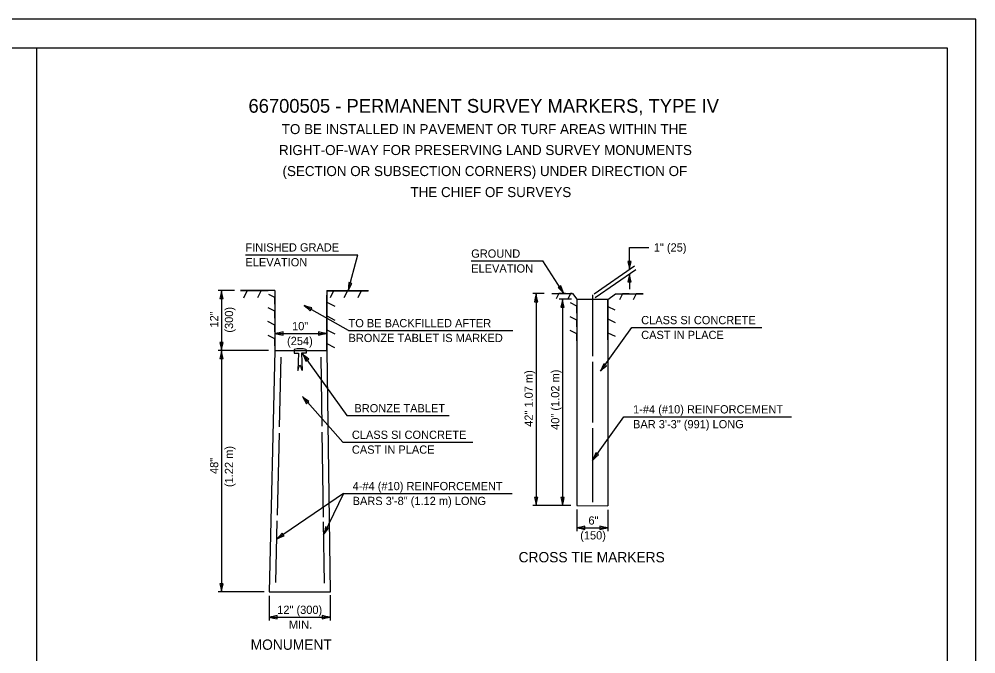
# Model space of a CAD drawing. Extents: x 0 to 2.83, y 0 to 1.83.
# Drawn here: x 1.44 to 2.833, y 0.909 to 1.833 of the extents above; entities that cross this region are included whole.
import ezdxf

# ---------------------------------------------------------------- set-up
doc = ezdxf.new("R2010")
doc.units = 0
for name, color, linetype in [('RD_Pr_Roadway_Dimensions', 7, 'Continuous'), ('RD_Pr_Roadway_Items', 7, 'Continuous'), ('RD_Pr_Roadway_Notes', 7, 'Continuous'), ('SH_General_Details', 7, 'Continuous'), ('SH_Printer_Plotting_Border', 7, 'Continuous'), ('STG_Traffic_Control', 7, 'Continuous')]:
    doc.layers.add(name, color=color, linetype=linetype)

msp = doc.modelspace()

# ---------------------------------------------------------------- linework, layer by layer
at = {"layer": 'RD_Pr_Roadway_Dimensions'}
for p, q in [((2.3288, 1.4691), (2.3288, 1.501)), ((2.3288, 1.501), (2.3571, 1.501)), ((2.2775, 1.4337), (2.336, 1.4741)), ((2.2789, 1.4282), (2.3381, 1.4691)), ((2.3289, 1.4626), (2.3289, 1.4401)), ((1.7535, 1.4384), (1.7301, 1.4384)), ((1.7348, 1.4385), (1.7348, 1.3512)), ((2.2047, 1.4339), (2.1881, 1.4339)), ((2.1928, 1.4334), (2.1928, 1.1252)), ((2.2445, 1.4257), (2.2267, 1.4257)), ((2.2314, 1.4257), (2.2314, 1.1252)), ((1.8129, 1.3757), (1.8879, 1.3757)), ((1.8033, 1.3512), (1.7301, 1.3512)), ((1.7348, 1.3512), (1.7348, 0.9998)), ((2.2433, 1.1252), (2.1881, 1.1252)), ((2.2523, 1.1195), (2.2523, 1.0881)), ((2.2975, 1.1192), (2.2975, 1.0881)), ((2.2523, 1.0928), (2.2975, 1.0928)), ((1.7971, 0.9998), (1.7301, 0.9998)), ((1.8043, 0.9941), (1.8043, 0.9581)), ((1.893, 0.9947), (1.893, 0.9581)), ((1.8043, 0.9628), (1.893, 0.9628))]:
    msp.add_line(p, q, dxfattribs=at)
for points in [[(2.3312, 1.4808), (2.3288, 1.4808), (2.3263, 1.4808), (2.3277, 1.475), (2.3288, 1.4691), (2.3299, 1.4754)], [(2.3265, 1.451), (2.3289, 1.451), (2.3313, 1.451), (2.3299, 1.4568), (2.3289, 1.4626), (2.3278, 1.4564)], [(1.7323, 1.4269), (1.7348, 1.4269), (1.7372, 1.4269), (1.7358, 1.4327), (1.7348, 1.4385), (1.7336, 1.4323)], [(2.1904, 1.4218), (2.1928, 1.4218), (2.1953, 1.4218), (2.1939, 1.4276), (2.1928, 1.4334), (2.1917, 1.4272)], [(2.229, 1.414), (2.2314, 1.414), (2.2339, 1.414), (2.2324, 1.4198), (2.2314, 1.4257), (2.2303, 1.4194)], [(1.8245, 1.3732), (1.8245, 1.3757), (1.8245, 1.3781), (1.8187, 1.3767), (1.8129, 1.3757), (1.8191, 1.3745)], [(1.8762, 1.3781), (1.8762, 1.3757), (1.8762, 1.3732), (1.882, 1.3747), (1.8879, 1.3757), (1.8817, 1.3768)], [(1.7372, 1.3629), (1.7348, 1.3629), (1.7323, 1.3629), (1.7338, 1.3571), (1.7348, 1.3512), (1.7359, 1.3574)], [(1.7323, 1.3396), (1.7348, 1.3396), (1.7372, 1.3396), (1.7358, 1.3454), (1.7348, 1.3512), (1.7336, 1.345)], [(2.1953, 1.1369), (2.1928, 1.1369), (2.1904, 1.1369), (2.1918, 1.131), (2.1928, 1.1252), (2.194, 1.1314)], [(2.2339, 1.1369), (2.2314, 1.1369), (2.229, 1.1369), (2.2304, 1.131), (2.2314, 1.1252), (2.2326, 1.1314)], [(2.2639, 1.0904), (2.2639, 1.0928), (2.2639, 1.0953), (2.2581, 1.0938), (2.2523, 1.0928), (2.2585, 1.0917)], [(2.2858, 1.0953), (2.2858, 1.0928), (2.2858, 1.0904), (2.2917, 1.0918), (2.2975, 1.0928), (2.2913, 1.0939)], [(1.7372, 1.0115), (1.7348, 1.0115), (1.7323, 1.0115), (1.7338, 1.0056), (1.7348, 0.9998), (1.7359, 1.006)], [(1.8159, 0.9603), (1.8159, 0.9628), (1.8159, 0.9652), (1.8101, 0.9638), (1.8043, 0.9628), (1.8105, 0.9616)], [(1.8814, 0.9652), (1.8814, 0.9628), (1.8814, 0.9603), (1.8872, 0.9618), (1.893, 0.9628), (1.8868, 0.9639)]]:
    msp.add_lwpolyline(points, close=True, dxfattribs=at)
at = {"layer": 'RD_Pr_Roadway_Items'}
for p, q in [((1.8125, 1.4384), (1.7622, 1.4384)), ((1.8125, 1.4384), (1.8125, 1.3512)), ((1.8879, 1.4384), (1.8879, 1.3509)), ((1.949, 1.4378), (1.8879, 1.4378)), ((2.2157, 1.4339), (2.2457, 1.4339)), ((2.2457, 1.4339), (2.2523, 1.4257)), ((2.2523, 1.4257), (2.2523, 1.1252)), ((2.2523, 1.4257), (2.2975, 1.4257)), ((2.2749, 1.4319), (2.2749, 1.3427)), ((2.2975, 1.4255), (2.3084, 1.4337)), ((2.2975, 1.4255), (2.2975, 1.125)), ((2.3084, 1.4337), (2.3403, 1.4337)), ((1.8125, 1.3512), (1.8043, 0.9998)), ((1.8131, 1.3512), (1.8879, 1.3512)), ((1.8211, 1.3413), (1.8187, 1.2397)), ((1.8792, 1.3415), (1.8807, 1.241)), ((1.8879, 1.3509), (1.893, 0.9995)), ((1.8459, 1.3218), (1.848, 1.3283)), ((1.8524, 1.3219), (1.8503, 1.3283)), ((2.2749, 1.3347), (2.2749, 1.2464)), ((1.8185, 1.2307), (1.8157, 1.1112)), ((1.8808, 1.2322), (1.8826, 1.1085)), ((2.2749, 1.2379), (2.2749, 1.1303)), ((2.2523, 1.1252), (2.2975, 1.125)), ((1.8155, 1.1029), (1.8134, 1.0134)), ((1.8827, 1.1018), (1.884, 1.0122)), ((1.8043, 0.9998), (1.893, 0.9998))]:
    msp.add_line(p, q, dxfattribs=at)
for points in [[(1.7622, 1.4384), (1.7824, 1.4384), (1.7723, 1.4384), (1.7668, 1.4274)], [(1.7824, 1.4384), (1.8025, 1.4384), (1.7924, 1.4384), (1.787, 1.4275)], [(1.8125, 1.4384), (1.8125, 1.4183), (1.8125, 1.4283), (1.8038, 1.4327)], [(1.8879, 1.4378), (1.908, 1.4378), (1.898, 1.4378), (1.8929, 1.4277)], [(1.908, 1.4378), (1.9282, 1.4378), (1.9181, 1.4378), (1.9131, 1.4279)], [(1.9282, 1.4378), (1.9483, 1.4378), (1.9382, 1.4378), (1.9331, 1.4276)], [(1.8879, 1.4114), (1.8879, 1.4315), (1.8879, 1.4214), (1.8997, 1.4155)], [(2.2157, 1.4339), (2.2359, 1.4339), (2.2258, 1.4339), (2.2219, 1.426)], [(2.2456, 1.4339), (2.2432, 1.4339), (2.2392, 1.4259)], [(2.2523, 1.4257), (2.2523, 1.4055), (2.2523, 1.4156), (2.2428, 1.4203)], [(2.2975, 1.4052), (2.2975, 1.4254), (2.2975, 1.4153), (2.3076, 1.4102)], [(2.3084, 1.4337), (2.3285, 1.4337), (2.3185, 1.4337), (2.3141, 1.425)], [(2.3285, 1.4337), (2.3487, 1.4337), (2.3386, 1.4337), (2.3341, 1.4247)], [(1.8125, 1.4183), (1.8125, 1.3981), (1.8125, 1.4082), (1.8027, 1.4131)], [(1.8879, 1.3912), (1.8879, 1.4114), (1.8879, 1.4013), (1.8996, 1.3954)], [(1.8125, 1.3981), (1.8125, 1.378), (1.8125, 1.388), (1.8023, 1.3931)], [(2.2523, 1.4055), (2.2523, 1.3854), (2.2523, 1.3954), (2.2427, 1.4002)], [(2.2975, 1.3869), (2.2975, 1.407), (2.2975, 1.397), (2.3081, 1.3917)], [(1.8879, 1.3711), (1.8879, 1.3912), (1.8879, 1.3811), (1.8999, 1.3751)], [(2.2523, 1.3854), (2.2523, 1.3652), (2.2523, 1.3753), (2.2424, 1.3802)], [(2.2975, 1.3667), (2.2975, 1.3869), (2.2975, 1.3768), (2.3078, 1.3717)], [(1.8125, 1.378), (1.8125, 1.3578), (1.8125, 1.3679), (1.8026, 1.3728)], [(1.8879, 1.3509), (1.8879, 1.3711), (1.8879, 1.361), (1.8994, 1.3552)], [(1.8406, 1.3523), (1.8405, 1.3472), (1.847, 1.3472), (1.8459, 1.3218)], [(1.8578, 1.3524), (1.8578, 1.3473), (1.8514, 1.3472), (1.8524, 1.3219)]]:
    msp.add_lwpolyline(points, dxfattribs=at)
for centre, radius, start, end in [((1.8492, 1.3248), 0.0288, 72.8039, 107.4945), ((1.8491, 1.3278), 0.00123, 25.3314, 155.6279)]:
    msp.add_arc(centre, radius, start, end, dxfattribs=at)
at = {"layer": 'RD_Pr_Roadway_Notes'}
for p, q in [((1.7696, 1.4903), (1.9333, 1.4903)), ((1.9193, 1.4379), (1.9333, 1.4903)), ((2.0984, 1.4813), (2.2029, 1.4813)), ((2.2333, 1.434), (2.2029, 1.4813)), ((1.9197, 1.3801), (1.855, 1.4166)), ((1.9197, 1.3801), (2.1588, 1.3801)), ((2.2866, 1.3209), (2.3325, 1.3845)), ((2.3325, 1.3845), (2.5214, 1.3845)), ((1.8529, 1.3462), (1.9174, 1.2566)), ((1.9112, 1.2176), (1.8525, 1.284)), ((1.9174, 1.2566), (2.0663, 1.2566)), ((2.2749, 1.191), (2.3208, 1.2546)), ((2.3208, 1.2546), (2.5647, 1.2546)), ((1.9112, 1.2176), (2.1009, 1.2176)), ((1.9124, 1.1429), (1.8149, 1.0766)), ((1.9124, 1.1429), (1.8835, 1.0828)), ((1.9124, 1.1429), (2.158, 1.1429))]:
    msp.add_line(p, q, dxfattribs=at)
for points in [[(1.9247, 1.4485), (1.9223, 1.4492), (1.92, 1.4498), (1.9198, 1.4438), (1.9193, 1.4379), (1.922, 1.4436)], [(2.229, 1.4452), (2.227, 1.4439), (2.2249, 1.4425), (2.2293, 1.4384), (2.2333, 1.434), (2.2309, 1.4399)], [(1.864, 1.4087), (1.8652, 1.4108), (1.8664, 1.413), (1.8606, 1.4146), (1.855, 1.4166), (1.8599, 1.4125)], [(1.8577, 1.3354), (1.8597, 1.3368), (1.8617, 1.3382), (1.8571, 1.3421), (1.8529, 1.3462), (1.8556, 1.3405)], [(2.2954, 1.3289), (2.2934, 1.3303), (2.2914, 1.3317), (2.2892, 1.3262), (2.2866, 1.3209), (2.2911, 1.3252)], [(1.8584, 1.2736), (1.8602, 1.2752), (1.862, 1.2769), (1.8571, 1.2803), (1.8525, 1.284), (1.8557, 1.2786)], [(1.8584, 1.2736), (1.8602, 1.2752), (1.862, 1.2769), (1.8571, 1.2803), (1.8525, 1.284), (1.8557, 1.2786)], [(2.2837, 1.199), (2.2817, 1.2004), (2.2797, 1.2019), (2.2775, 1.1963), (2.2749, 1.191), (2.2795, 1.1954)], [(1.8907, 1.0922), (1.8885, 1.0933), (1.8863, 1.0944), (1.8851, 1.0885), (1.8835, 1.0828), (1.8872, 1.0879)], [(1.8259, 1.0811), (1.8246, 1.0831), (1.8232, 1.0851), (1.8192, 1.0807), (1.8149, 1.0766), (1.8207, 1.0791)]]:
    msp.add_lwpolyline(points, close=True, dxfattribs=at)
at = {"layer": 'SH_General_Details'}
for p, q in [((2.8333, 1.8333), (0, 1.8333)), ((2.8333, 0), (2.8333, 1.8333)), ((1.4651, 1.7917), (1.4651, 0.1249))]:
    msp.add_line(p, q, dxfattribs=at)
msp.add_lwpolyline([(0.1667, 1.7917), (2.7917, 1.7917), (2.7917, 0.0417), (0.1667, 0.0417)], close=True, dxfattribs=at)
at = {"layer": 'SH_Printer_Plotting_Border'}
msp.add_lwpolyline([(0, 0), (2.8333, 0), (2.8333, 1.8333), (0, 1.8333)], close=True, dxfattribs=at)
at = {"layer": 'STG_Traffic_Control'}
for p, q in [((1.8125, 1.4384), (1.7622, 1.4384)), ((1.7928, 1.4384), (1.7622, 1.4384)), ((1.8125, 1.4384), (1.794, 1.4384)), ((1.8125, 1.4384), (1.8125, 1.3512)), ((1.8125, 1.4384), (1.8125, 1.3512)), ((1.8879, 1.4384), (1.8879, 1.3509)), ((1.8879, 1.4384), (1.8879, 1.3509)), ((1.8879, 1.4384), (1.8879, 1.3509)), ((1.8879, 1.4384), (1.8879, 1.3509)), ((1.8879, 1.4384), (1.8879, 1.3509)), ((1.8879, 1.4384), (1.8879, 1.3509)), ((1.8879, 1.4384), (1.8879, 1.3509)), ((1.8879, 1.4384), (1.8879, 1.4185)), ((1.949, 1.4378), (1.8879, 1.4378)), ((1.949, 1.4378), (1.8879, 1.4378)), ((1.949, 1.4378), (1.8879, 1.4378)), ((2.2157, 1.4339), (2.2457, 1.4339)), ((2.2523, 1.4257), (2.2523, 1.1252)), ((2.2975, 1.4255), (2.2975, 1.125)), ((2.3084, 1.4337), (2.3403, 1.4337)), ((1.8879, 1.4183), (1.8879, 1.3509))]:
    msp.add_line(p, q, dxfattribs=at)

# ---------------------------------------------------------------- texts
at = {"layer": 'RD_Pr_Roadway_Dimensions'}
for s, p in [('1" (25)', (2.3643, 1.495)), ('10"', (1.8375, 1.3805)), ('(254)', (1.8302, 1.3589)), ('6"', (2.2691, 1.0976)), ('(150)', (2.2571, 1.076)), ('12" (300)', (1.8159, 0.9676)), ('MIN.', (1.8329, 0.946))]:
    msp.add_text(s, height=0.012, dxfattribs=at).set_placement(p)
for s, p in [('(300)', (1.7516, 1.377)), ('12"', (1.73, 1.3844)), ('42" 1.07 m)', (2.1881, 1.24)), ('40" (1.02 m)', (2.2267, 1.2355)), ('(1.22 m)', (1.7516, 1.1523)), ('48"', (1.73, 1.1713))]:
    msp.add_text(s, height=0.012, rotation=90, dxfattribs=at).set_placement(p)
at = {"layer": 'RD_Pr_Roadway_Notes'}
for s, height, p in [('66700505 - PERMANENT SURVEY MARKERS, TYPE IV', 0.02, (1.774, 1.6971)), ('TO BE INSTALLED IN PAVEMENT OR TURF AREAS WITHIN THE', 0.014583, (1.8225, 1.666)), ('RIGHT-OF-WAY FOR PRESERVING LAND SURVEY MONUMENTS', 0.014583, (1.8185, 1.6355)), ('(SECTION OR SUBSECTION CORNERS) UNDER DIRECTION OF', 0.014583, (1.8236, 1.6049)), ('THE CHIEF OF SURVEYS', 0.014583, (2.01, 1.5743)), ('FINISHED GRADE', 0.012, (1.7696, 1.4951)), ('GROUND', 0.012, (2.0984, 1.4861)), ('ELEVATION', 0.012, (1.7696, 1.4735)), ('ELEVATION', 0.012, (2.0984, 1.4645)), ('TO BE BACKFILLED AFTER', 0.012, (1.9197, 1.3849)), ('CLASS SI CONCRETE', 0.012, (2.3459, 1.3893)), ('CAST IN PLACE', 0.012, (2.3459, 1.3677)), ('BRONZE TABLET IS MARKED', 0.012, (1.9197, 1.3633)), ('BRONZE TABLET', 0.012, (1.9283, 1.261)), ('1-#4 (#10) REINFORCEMENT', 0.012, (2.3341, 1.2594)), ('BAR 3\'-3" (991) LONG', 0.012, (2.3341, 1.2378)), ('CLASS SI CONCRETE', 0.012, (1.9246, 1.2224)), ('CAST IN PLACE', 0.012, (1.9246, 1.2008)), ('4-#4 (#10) REINFORCEMENT', 0.012, (1.9257, 1.1477)), ('BARS 3\'-8" (1.12 m) LONG', 0.012, (1.9257, 1.1261)), ('CROSS TIE MARKERS', 0.015, (2.1674, 1.0427)), ('MONUMENT', 0.015, (1.7772, 0.9154))]:
    msp.add_text(s, height=height, dxfattribs=at).set_placement(p)

doc.saveas('drawing.dxf')
